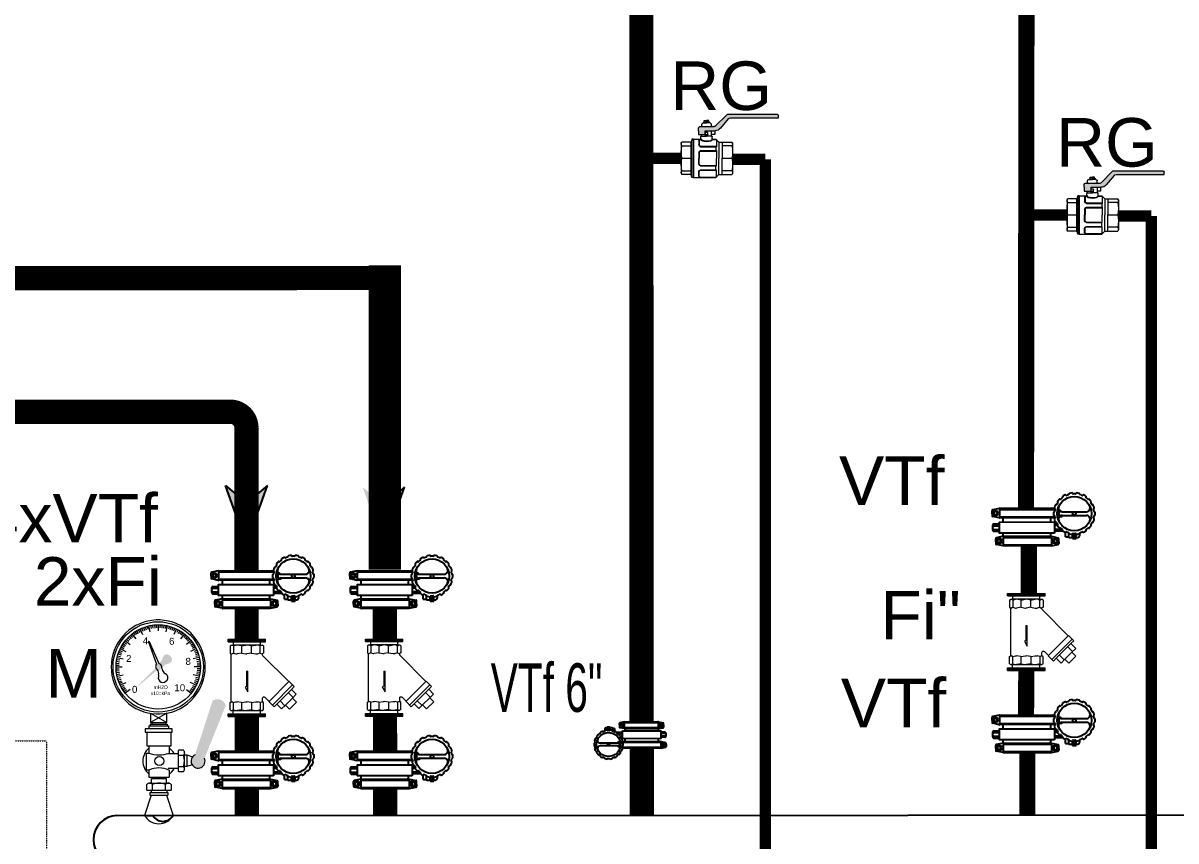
# Model space of a CAD drawing. Extents: x -6531732 to 89637, y -8915 to 32458.
# Drawn here: x 34512 to 38075, y 18165 to 20692 of the extents above; entities that cross this region are included whole.
import ezdxf

# ---------------------------------------------------------------- set-up
doc = ezdxf.new("R2010")
doc.units = 0
doc.linetypes.add('ACAD_ISO07W100', pattern=[3, 0, -3])
doc.linetypes.add('DASHED', pattern=[0.75, 0.5, -0.25])
for name, color, linetype, lineweight in [('SAN-MC-Circuit_Informatii', 83, 'ACAD_ISO07W100', 25), ('SAN-MC-COLD WATER', 5, 'Continuous', 30), ('SAN-MC-EQUIPMENTS', 140, 'Continuous', 15), ('SAN-MC-HIDRANT', 1, 'HE_LINE', 25), ('SAN-MC-VALVE', 7, 'Continuous', 5)]:
    doc.layers.add(name, color=color, linetype=linetype, lineweight=lineweight)
doc.layers.add('SAN-MC-TEXT', color=7, linetype='Continuous')
doc.styles.get("Standard").update_dxf_attribs({"font": 'arial.ttf'})
doc.linetypes.add('HE_LINE', pattern='A,300,-250,["HE",Standard,S=0.5,R=0,X=-100.5,Y=-30.5],-100', length=650)

# ---------------------------------------------------------------- blocks, each defined once
blk = doc.blocks.new('12')
at = {"layer": 'SAN-MC-TEXT'}
for p, q in [((-0.1512, 0.1815, 1.4273), (-0.1509, 0.1814, 1.4273)), ((-0.1444, 0.1895, 1.4273), (-0.1441, 0.1892, 1.4273)), ((-0.1357, 0.1969, 1.4273), (-0.1355, 0.1967, 1.4273)), ((-0.1266, 0.2021, 1.4273), (-0.1264, 0.2017, 1.4273)), ((-0.1158, 0.206, 1.4273), (-0.1157, 0.2058, 1.4273)), ((-0.1055, 0.2079, 1.4273), (-0.1055, 0.2074, 1.4273)), ((-0.1055, 0.1075, 1.4273), (-0.1055, 0.1829, 1.4273)), ((-0.094, 0.2079, 1.4273), (-0.094, 0.2076, 1.4273)), ((-0.094, 0.1075, 1.4273), (-0.094, 0.1829, 1.4273)), ((-0.0837, 0.206, 1.4273), (-0.0838, 0.2056, 1.4273)), ((-0.073, 0.2021, 1.4273), (-0.0731, 0.2019, 1.4273)), ((-0.0639, 0.1969, 1.4273), (-0.0641, 0.1965, 1.4273)), ((-0.0551, 0.1895, 1.4273), (-0.0553, 0.1893, 1.4273)), ((-0.0484, 0.1815, 1.4273), (-0.0487, 0.1813, 1.4273)), ((-0.1625, 0.1505, 1.4273), (-0.1622, 0.1504, 1.4273)), ((-0.1569, 0.1716, 1.4273), (-0.1565, 0.1714, 1.4273)), ((-0.0426, 0.1716, 1.4273), (-0.0429, 0.1715, 1.4273)), ((-0.0321, 0.1623, 1.4273), (-0.0408, 0.1623, 1.4273)), ((-0.039, 0.1617, 1.4273), (-0.0395, 0.1616, 1.4273)), ((-0.0227, 0.1452, 1.4273), (-0.0384, 0.1452, 1.4273)), ((-0.0371, 0.1505, 1.4273), (-0.0373, 0.1504, 1.4273)), ((-0.0227, 0.1509, 1.4273), (-0.0363, 0.1509, 1.4273)), ((-0.0264, 0.1509, 1.4273), (-0.0264, 0.1566, 1.4273)), ((-0.0227, 0.1395, 1.4273), (-0.0227, 0.1509, 1.4273)), ((-0.1625, 0.14, 1.4273), (-0.162, 0.14, 1.4273)), ((-0.1605, 0.1287, 1.4273), (-0.1602, 0.1288, 1.4273)), ((-0.1569, 0.1188, 1.4273), (-0.1566, 0.119, 1.4273)), ((-0.1512, 0.1089, 1.4273), (-0.1508, 0.1092, 1.4273)), ((-0.0512, 0.1076, 1.4273), (-0.0512, 0.0844, 1.4273)), ((-0.0484, 0.1089, 1.4273), (-0.0486, 0.1091, 1.4273)), ((-0.0455, 0.1108, 1.4273), (-0.0455, 0.0844, 1.4273)), ((-0.0426, 0.1188, 1.4273), (-0.043, 0.1191, 1.4273)), ((-0.0284, 0.1184, 1.4273), (-0.0422, 0.1184, 1.4273)), ((-0.0284, 0.1281, 1.4273), (-0.0408, 0.1281, 1.4273)), ((-0.0264, 0.1281, 1.4273), (-0.0408, 0.1281, 1.4273)), ((-0.039, 0.1287, 1.4273), (-0.0393, 0.1288, 1.4273)), ((-0.0371, 0.14, 1.4273), (-0.0375, 0.14, 1.4273)), ((-0.0227, 0.1395, 1.4273), (-0.0363, 0.1395, 1.4273)), ((-0.0284, 0.1184, 1.4273), (-0.0284, 0.1281, 1.4273)), ((-0.0264, 0.1281, 1.4273), (-0.0264, 0.1395, 1.4273)), ((-0.1444, 0.1009, 1.4273), (-0.1442, 0.1011, 1.4273)), ((-0.1357, 0.0935, 1.4273), (-0.1354, 0.0939, 1.4273)), ((-0.1266, 0.0883, 1.4273), (-0.1265, 0.0885, 1.4273)), ((-0.113, 0.0853, 0.7136), (-0.1164, 0.0778, 0.7136)), ((-0.1162, -0.0856), (-0.1164, 0.0778, 0.7136)), ((-0.1158, 0.0844, 1.4273), (-0.1157, 0.0848, 1.4273)), ((-0.1125, -0.0864), (-0.113, 0.0853, 0.7136)), ((-0.1102, 0.0977, 0.7136), (-0.0933, 0.0977, 0.7136)), ((-0.1055, 0.0826, 1.4273), (-0.1055, 0.0828, 1.4273)), ((-0.094, 0.0826, 1.4273), (-0.094, 0.083, 1.4273)), ((-0.0898, 0.0987, 0.7136), (-0.0913, 0.1055, 0.7136)), ((-0.0901, -0.0864), (-0.0905, 0.0845, 0.7136)), ((-0.0902, 0.0846, 0.7136), (-0.0871, 0.0778, 0.7136)), ((-0.0869, 0.0845, 0.7136), (-0.0864, -0.0856)), ((-0.0741, 0.073, 0.7136), (-0.0869, 0.073, 0.7136)), ((-0.0837, 0.0844, 1.4273), (-0.0838, 0.0846, 1.4273)), ((-0.073, 0.0883, 1.4273), (-0.0731, 0.0887, 1.4273)), ((-0.0684, 0.0925, 1.4273), (-0.0684, 0.0844, 1.4273)), ((-0.0639, 0.0935, 1.4273), (-0.064, 0.0937, 1.4273)), ((-0.0626, 0.093, 1.4273), (-0.0626, 0.0844, 1.4273)), ((-0.0551, 0.1009, 1.4273), (-0.0554, 0.1012, 1.4273)), ((-0.0302, 0.073, 0.7136), (-0.0398, 0.073, 0.7136)), ((-0.0298, -0.0741), (-0.0298, 0.0741)), ((-0.0297, 0.075), (-0.0254, 0.095)), ((-0.0261, 0.0749), (-0.0295, 0.0673)), ((-0.0261, -0.0749), (-0.0261, 0.0749)), ((-0.0261, 0.0749), (-0.0037, 0.0749)), ((-0.0126, 0.0975), (-0.0222, 0.0975)), ((-0.0176, 0.0918), (-0.0203, 0.0871)), ((-0.0203, 0.0871), (-0.0176, 0.0824)), ((-0.0122, 0.0919), (-0.0176, 0.0918)), ((-0.0176, 0.0824), (-0.0121, 0.0824)), ((-0.0126, 0.0975), (-0.0075, 0.0975)), ((-0.0094, 0.0871), (-0.0122, 0.0919)), ((-0.0121, 0.0824), (-0.0094, 0.0871)), ((-0.0001, 0.075), (-0.0044, 0.095)), ((-0.0037, -0.0749), (-0.0037, 0.0749)), ((-0.0037, 0.0749), (-0.0002, 0.0673)), ((0, 0.0741), (0, -0.0741)), ((-0.0261, -0.0749), (-0.0295, -0.0673)), ((-0.0037, -0.0749), (-0.0002, -0.0673)), ((-0.1161, -0.0865), (-0.1118, -0.1065)), ((-0.1125, -0.0864), (-0.116, -0.0788)), ((-0.1125, -0.0864), (-0.0901, -0.0864)), ((-0.104, -0.094), (-0.1067, -0.0988)), ((-0.1067, -0.0988), (-0.104, -0.1035)), ((-0.0986, -0.094), (-0.104, -0.094)), ((-0.104, -0.1035), (-0.0985, -0.1035)), ((-0.0958, -0.0987), (-0.0986, -0.094)), ((-0.0985, -0.1035), (-0.0958, -0.0987)), ((-0.0865, -0.0865), (-0.0908, -0.1065)), ((-0.0901, -0.0864), (-0.0867, -0.0788)), ((-0.0736, -0.0741), (-0.0864, -0.0741)), ((-0.0679, -0.1034, 0.7136), (-0.0679, -0.0855, 0.7136)), ((-0.0485, -0.1069, 0.7136), (-0.0645, -0.1069, 0.7136)), ((-0.0622, -0.1034, 0.7136), (-0.0622, -0.0855, 0.7136)), ((-0.0508, -0.1034, 0.7136), (-0.0508, -0.0855, 0.7136)), ((-0.0451, -0.1034, 0.7136), (-0.0451, -0.0855, 0.7136)), ((-0.0298, -0.0741), (-0.0394, -0.0741)), ((-0.0297, -0.075), (-0.0254, -0.095)), ((-0.0261, -0.0749), (-0.0037, -0.0749)), ((-0.0126, -0.0975), (-0.0222, -0.0975)), ((-0.0176, -0.0825), (-0.0203, -0.0873)), ((-0.0203, -0.0873), (-0.0176, -0.092)), ((-0.0122, -0.0825), (-0.0176, -0.0825)), ((-0.0176, -0.092), (-0.0121, -0.0919)), ((-0.0126, -0.0975), (-0.0075, -0.0975)), ((-0.0094, -0.0872), (-0.0122, -0.0825)), ((-0.0121, -0.0919), (-0.0094, -0.0872)), ((-0.0001, -0.075), (-0.0044, -0.095)), ((-0.099, -0.109), (-0.1087, -0.109)), ((-0.099, -0.109), (-0.0939, -0.109))]:
    blk.add_line(p, q, dxfattribs=at)
at = {"layer": 'SAN-MC-TEXT', "elevation": 0.7136}
blk.add_lwpolyline([(-0.0398, 0.0844), (-0.0394, -0.0855), (-0.0736, -0.0855), (-0.0741, 0.0844)], close=True, dxfattribs=at)
at = {"layer": 'SAN-MC-TEXT'}
for centre, radius in [((-0.0998, 0.1452, 1.4273), 0.0528), ((-0.0998, 0.1452, 1.4273), 0.00514), ((-0.0149, 0.0872), 0.00847), ((-0.0149, 0.0872), 0.00635), ((-0.1013, -0.0987), 0.00847), ((-0.1013, -0.0987), 0.00635), ((-0.0149, -0.0872), 0.00847), ((-0.0149, -0.0872), 0.00635)]:
    blk.add_circle(centre, radius, dxfattribs=at)
for centre, radius, start, end in [((-0.0998, 0.1452, 1.4273), 0.0642, 146.0904, 153.9096), ((-0.1519, 0.1803, 1.4273), 0.00143, 60, 146.0904), ((-0.1502, 0.1826, 1.4273), 0.00143, 240, 323.475), ((-0.0998, 0.1452, 1.4273), 0.0614, 136.5141, 143.475), ((-0.1433, 0.1905, 1.4273), 0.00143, 133.9096, 225.2119), ((-0.0998, 0.1452, 1.4273), 0.0642, 126.0904, 133.9096), ((-0.1453, 0.1884, 1.4273), 0.00143, 316.5141, 45.2119), ((-0.1368, 0.196, 1.4273), 0.00143, 40, 126.0904), ((-0.1344, 0.1976, 1.4273), 0.00143, 220, 303.475), ((-0.0998, 0.1452, 1.4273), 0.0614, 116.5141, 123.475), ((-0.1278, 0.2014, 1.4273), 0.00143, 296.5141, 25.2119), ((-0.1252, 0.2026, 1.4273), 0.00143, 113.9096, 205.2119), ((-0.0998, 0.1452, 1.4273), 0.0642, 106.0904, 113.9096), ((-0.1169, 0.1829, 1.4273), 0.0114, 0, 114.4433), ((-0.1172, 0.2056, 1.4273), 0.00143, 20, 106.0904), ((-0.1144, 0.2063, 1.4273), 0.00143, 200, 283.475), ((-0.0998, 0.1452, 1.4273), 0.0614, 96.5141, 103.475), ((-0.1069, 0.2076, 1.4273), 0.00143, 276.5141, 5.2119), ((-0.104, 0.2079, 1.4273), 0.00143, 93.9096, 185.2119), ((-0.0998, 0.1452, 1.4273), 0.0642, 86.0904, 93.9096), ((-0.0955, 0.2079, 1.4273), 0.00143, 0, 86.0904), ((-0.0926, 0.2076, 1.4273), 0.00143, 180, 263.475), ((-0.0826, 0.1829, 1.4273), 0.0114, 65.5567, 180), ((-0.0998, 0.1452, 1.4273), 0.0614, 76.5141, 83.475), ((-0.0851, 0.2063, 1.4273), 0.00143, 256.5141, 345.2119), ((-0.0824, 0.2056, 1.4273), 0.00143, 73.9096, 165.2119), ((-0.0998, 0.1452, 1.4273), 0.0642, 66.0904, 73.9096), ((-0.0743, 0.2026, 1.4273), 0.00143, 340, 66.0904), ((-0.0717, 0.2014, 1.4273), 0.00143, 160, 243.475), ((-0.0998, 0.1452, 1.4273), 0.0614, 56.5141, 63.475), ((-0.0651, 0.1976, 1.4273), 0.00143, 236.5141, 325.2119), ((-0.0628, 0.196, 1.4273), 0.00143, 53.9096, 145.2119), ((-0.0998, 0.1452, 1.4273), 0.0642, 46.0904, 53.9096), ((-0.0542, 0.1884, 1.4273), 0.00143, 140, 223.475), ((-0.0562, 0.1905, 1.4273), 0.00143, 320, 46.0904), ((-0.0998, 0.1452, 1.4273), 0.0614, 36.5141, 43.475), ((-0.0493, 0.1826, 1.4273), 0.00143, 216.5141, 305.2119), ((-0.0476, 0.1803, 1.4273), 0.00143, 33.9096, 125.2119), ((-0.0998, 0.1452, 1.4273), 0.0642, 26.0904, 33.9096), ((-0.0998, 0.1452, 1.4273), 0.0642, 166.0904, 173.9096), ((-0.1622, 0.1519, 1.4273), 0.00143, 173.9096, 260), ((-0.1624, 0.149, 1.4273), 0.00143, 356.525, 80), ((-0.1607, 0.1603, 1.4273), 0.00143, 74.7881, 166.0904), ((-0.0998, 0.1452, 1.4273), 0.0614, 176.525, 183.4859), ((-0.16, 0.1631, 1.4273), 0.00143, 254.7881, 343.4859), ((-0.0998, 0.1452, 1.4273), 0.0614, 156.5141, 163.475), ((-0.1562, 0.1728, 1.4273), 0.00143, 153.9096, 245.2119), ((-0.1574, 0.1702, 1.4273), 0.00143, 336.5141, 65.2119), ((-0.0422, 0.1702, 1.4273), 0.00143, 120, 203.475), ((-0.0998, 0.1452, 1.4273), 0.0614, 16.5141, 23.475), ((-0.0434, 0.1728, 1.4273), 0.00143, 300, 26.0904), ((-0.0395, 0.1631, 1.4273), 0.00143, 196.5141, 285.2119), ((-0.0388, 0.1603, 1.4273), 0.00143, 13.9096, 105.2119), ((-0.0371, 0.149, 1.4273), 0.00143, 100, 183.475), ((-0.0998, 0.1452, 1.4273), 0.0614, 356.5141, 3.475), ((-0.0998, 0.1452, 1.4273), 0.0642, 6.0904, 13.9096), ((-0.0373, 0.1519, 1.4273), 0.00143, 280, 6.0904), ((-0.0321, 0.1566, 1.4273), 0.00571, 0, 90), ((-0.1622, 0.1386, 1.4273), 0.00143, 94.7881, 186.0904), ((-0.0998, 0.1452, 1.4273), 0.0642, 186.0904, 193.9096), ((-0.1624, 0.1414, 1.4273), 0.00143, 274.7881, 3.4859), ((-0.1607, 0.1301, 1.4273), 0.00143, 193.9096, 280), ((-0.16, 0.1274, 1.4273), 0.00143, 16.525, 100), ((-0.0998, 0.1452, 1.4273), 0.0614, 196.5141, 203.475), ((-0.1562, 0.1176, 1.4273), 0.00143, 120, 206.0904), ((-0.0998, 0.1452, 1.4273), 0.0642, 206.0904, 213.9096), ((-0.1574, 0.1202, 1.4273), 0.00143, 300, 23.475), ((-0.1519, 0.1102, 1.4273), 0.00143, 213.9096, 305.2119), ((-0.1502, 0.1078, 1.4273), 0.00143, 36.5141, 125.2119), ((-0.0998, 0.1452, 1.4273), 0.0614, 216.5141, 223.475), ((-0.1169, 0.1075, 1.4273), 0.0114, 245.5567, 0), ((-0.0944, 0.1048, 0.7136), 0.00321, 12.1139, 90), ((-0.0826, 0.1075, 1.4273), 0.0114, 180, 294.4433), ((-0.0998, 0.1452, 1.4273), 0.0614, 316.5141, 323.475), ((-0.0493, 0.1078, 1.4273), 0.00143, 60, 143.475), ((-0.0476, 0.1102, 1.4273), 0.00143, 240, 326.0904), ((-0.0998, 0.1452, 1.4273), 0.0642, 326.0904, 333.9096), ((-0.0422, 0.1202, 1.4273), 0.00143, 156.5141, 245.2119), ((-0.0998, 0.1452, 1.4273), 0.0614, 336.5141, 343.475), ((-0.0434, 0.1176, 1.4273), 0.00143, 333.9096, 65.2119), ((-0.0396, 0.1274, 1.4273), 0.00143, 80, 163.475), ((-0.0388, 0.1301, 1.4273), 0.00143, 260, 346.0904), ((-0.0371, 0.1414, 1.4273), 0.00143, 176.5141, 265.2119), ((-0.0998, 0.1452, 1.4273), 0.0642, 346.0904, 353.9096), ((-0.0373, 0.1386, 1.4273), 0.00143, 353.9096, 85.2119), ((-0.1433, 0.1, 1.4273), 0.00143, 140, 226.0904), ((-0.1453, 0.102, 1.4273), 0.00143, 320, 43.475), ((-0.0998, 0.1452, 1.4273), 0.0642, 226.0904, 233.9096), ((-0.1368, 0.0945, 1.4273), 0.00143, 233.9096, 325.2119), ((-0.1344, 0.0928, 1.4273), 0.00143, 56.5141, 145.2119), ((-0.0998, 0.1452, 1.4273), 0.0614, 236.5141, 243.475), ((-0.1278, 0.089, 1.4273), 0.00143, 340, 63.475), ((-0.1252, 0.0878, 1.4273), 0.00143, 160, 246.0904), ((-0.0998, 0.1452, 1.4273), 0.0642, 246.0904, 253.9096), ((-0.1172, 0.0849, 1.4273), 0.00143, 253.9096, 345.2119), ((-0.1144, 0.0841, 1.4273), 0.00143, 76.5141, 165.2119), ((-0.0998, 0.1452, 1.4273), 0.0614, 256.5141, 263.475), ((-0.1018, 0.0977, 0.7136), 0.00847, 117.8451, 175.8538), ((-0.1069, 0.0828, 1.4273), 0.00143, 0, 83.475), ((-0.104, 0.0826, 1.4273), 0.00143, 180, 266.0904), ((-0.0998, 0.1452, 1.4273), 0.0642, 266.0904, 273.9096), ((-0.0955, 0.0826, 1.4273), 0.00143, 273.9096, 5.2119), ((-0.0926, 0.0828, 1.4273), 0.00143, 96.5141, 185.2119), ((-0.0998, 0.1452, 1.4273), 0.0614, 276.5141, 283.475), ((-0.0915, 0.0845, 0.7136), 0.00458, 0, 12.1139), ((-0.0851, 0.0841, 1.4273), 0.00143, 20, 103.475), ((-0.0824, 0.0849, 1.4273), 0.00143, 200, 286.0904), ((-0.0998, 0.1452, 1.4273), 0.0642, 286.0904, 293.9096), ((-0.0743, 0.0878, 1.4273), 0.00143, 293.9096, 25.2119), ((-0.0717, 0.089, 1.4273), 0.00143, 116.5141, 205.2119), ((-0.0998, 0.1452, 1.4273), 0.0614, 296.5141, 303.475), ((-0.0651, 0.0928, 1.4273), 0.00143, 40, 123.475), ((-0.0628, 0.0945, 1.4273), 0.00143, 220, 306.0904), ((-0.0998, 0.1452, 1.4273), 0.0642, 306.0904, 313.9096), ((-0.0542, 0.102, 1.4273), 0.00143, 136.5141, 225.2119), ((-0.0562, 0.1, 1.4273), 0.00143, 313.9096, 45.2119), ((-0.0252, 0.0741), 0.00458, 167.8861, 180), ((-0.0222, 0.0943), 0.00321, 90, 167.8861), ((-0.0075, 0.0943), 0.00321, 12.1139, 90), ((-0.1116, -0.0856), 0.00458, 180, 192.1139), ((-0.1087, -0.1058), 0.00321, 192.1139, 270), ((-0.0939, -0.1058), 0.00321, 270, 347.8861), ((-0.091, -0.0856), 0.00458, 347.8861, 0), ((-0.0645, -0.1034, 0.7136), 0.00343, 180, 270), ((-0.0588, -0.1034, 0.7136), 0.00343, 180, 270), ((-0.0542, -0.1034, 0.7136), 0.00343, 270, 0), ((-0.0485, -0.1034, 0.7136), 0.00343, 270, 0), ((-0.0252, -0.0741), 0.00458, 180, 192.1139), ((-0.0222, -0.0943), 0.00321, 192.1139, 270), ((-0.0075, -0.0943), 0.00321, 270, 347.8861), ((-0.0046, -0.0741), 0.00458, 347.8861, 0)]:
    blk.add_arc(centre, radius, start, end, dxfattribs=at)
blk = doc.blocks.new('FI')
at = {"layer": 'SAN-MC-EQUIPMENTS', "linetype": 'Continuous', "lineweight": 5}
for p, q in [((-31, 127.4), (-31, 123.2)), ((-31, 127.4), (-31, 123.2)), ((-31, 127.4), (31, 127.4)), ((-31, 125.3), (31, 125.3)), ((-31, 123.2), (31, 123.2)), ((31, 127.4), (31, 123.2)), ((31, 127.4), (31, 123.2)), ((-31, 4.1), (-31, 0)), ((-31, 4.1), (-31, 0)), ((-31, 4.1), (31, 4.1)), ((-31, 2.1), (31, 2.1)), ((-31, 0), (31, 0)), ((31, 4.1), (31, 0)), ((31, 4.1), (31, 0))]:
    blk.add_line(p, q, dxfattribs=at)
at = {"layer": 'SAN-MC-EQUIPMENTS'}
for p, q in [((-27.6, 116.5), (-25.8, 117.7)), ((-27.6, 116.5), (-27.6, 104.4)), ((-25.8, 117.7), (-22.6, 117.7)), ((-22.1, 116.5), (-24.5, 117.7)), ((-22.7, 123.2), (-22.7, 117.7)), ((-22.6, 117.7), (22.6, 117.7)), ((-22.1, 116.5), (-18.1, 117.7)), ((-22.1, 116.5), (-22.1, 104.4)), ((-8.9, 116.5), (-16.3, 117.7)), ((-8.9, 116.5), (-1.5, 117.7)), ((-8.9, 104.4), (-8.9, 116.5)), ((7.4, 116.5), (0, 117.7)), ((7.4, 116.5), (14.8, 117.7)), ((7.4, 104.4), (7.4, 116.5)), ((22.1, 116.5), (18.1, 117.7)), ((22.1, 116.5), (24.5, 117.7)), ((22.1, 104.4), (22.1, 116.5)), ((22.6, 123.2), (22.6, 117.7)), ((22.6, 117.7), (25.8, 117.7)), ((27.6, 116.5), (25.8, 117.7)), ((27.6, 116.5), (27.6, 104.4)), ((57.4, 115), (49.5, 107.1)), ((63.7, 108.8), (57.4, 115)), ((63.7, 108.8), (70.3, 115.4)), ((82, 103.8), (70.3, 115.4)), ((-27.6, 104.4), (-25.8, 103.3)), ((-25.8, 103.3), (-25.8, 24.1)), ((-22.1, 104.4), (-24.5, 103.3)), ((-22.1, 104.4), (-18.1, 103.3)), ((-8.9, 104.4), (-16.3, 103.3)), ((-8.9, 104.4), (-1.5, 103.3)), ((7.4, 104.4), (0, 103.3)), ((7.4, 104.4), (14.8, 103.3)), ((22.1, 104.4), (18.1, 103.3)), ((22.1, 104.4), (24.5, 103.3)), ((27.6, 104.4), (25.8, 103.3)), ((25.8, 103.3), (25.8, 97.6)), ((36.6, 102.7), (29.9, 95.9)), ((36.2, 103.1), (44.9, 111.8)), ((36.2, 103.1), (36.6, 102.7)), ((69.2, 70), (36.6, 102.7)), ((75.6, 75.5), (42.1, 109.1)), ((49.5, 107.1), (44.9, 111.8)), ((49.5, 107.1), (73.7, 83)), ((62.7, 109.8), (54.8, 101.9)), ((63.7, 108.8), (75.4, 97.1)), ((76.3, 96.1), (68.4, 88.2)), ((82, 103.8), (75.4, 97.1)), ((75.4, 97.1), (81.6, 90.8)), ((-3, 78.9), (1.6, 87.1)), ((-0.7, 77.8), (-3, 78.9)), ((-0.7, 52.8), (-0.7, 77.8)), ((1.6, 87.1), (1.6, 52.8)), ((69.7, 69.6), (78.4, 78.3)), ((81.6, 90.8), (73.7, 83)), ((73.7, 83), (78.4, 78.3)), ((69.2, 70), (26.5, 27.3)), ((69.7, 69.6), (69.2, 70)), ((-0.7, 52.8), (1.6, 52.8)), ((-27.6, 22.9), (-25.8, 24.1)), ((-27.6, 10.9), (-27.6, 22.9)), ((-22.1, 22.9), (-24.5, 24.1)), ((-22.1, 22.9), (-18.1, 24.1)), ((-22.1, 10.9), (-22.1, 22.9)), ((-8.9, 22.9), (-16.3, 24.1)), ((-8.9, 22.9), (-1.5, 24.1)), ((-8.9, 10.9), (-8.9, 22.9)), ((7.4, 22.9), (0, 24.1)), ((7.4, 22.9), (14.8, 24.1)), ((7.4, 22.9), (7.4, 10.9)), ((22.1, 22.9), (18.1, 24.1)), ((22.1, 22.9), (24.5, 24.1)), ((22.1, 22.9), (22.1, 10.9)), ((25.8, 25.6), (25.8, 24.1)), ((27.6, 22.9), (25.8, 24.1)), ((27.6, 10.9), (27.6, 22.9)), ((-27.6, 10.9), (-25.8, 9.7)), ((-25.8, 9.7), (-22.7, 9.7)), ((-22.1, 10.9), (-24.5, 9.7)), ((-22.7, 4.1), (-22.7, 9.7)), ((22.7, 9.7), (-22.7, 9.7)), ((-22.1, 10.9), (-18.1, 9.7)), ((-8.9, 10.9), (-16.3, 9.7)), ((-8.9, 10.9), (-1.5, 9.7)), ((7.4, 10.9), (0, 9.7)), ((7.4, 10.9), (14.8, 9.7)), ((22.1, 10.9), (18.1, 9.7)), ((22.1, 10.9), (24.5, 9.7)), ((22.6, 9.7), (22.6, 4.1)), ((22.6, 9.7), (25.8, 9.7)), ((27.6, 10.9), (25.8, 9.7))]:
    blk.add_line(p, q, dxfattribs=at)
at = {"layer": 'SAN-MC-EQUIPMENTS', "linetype": 'Continuous'}
for p, q in [((-25.8, 103.3), (-24.5, 103.3)), ((-18.1, 103.3), (-16.3, 103.3)), ((-1.5, 103.3), (0, 103.3)), ((14.8, 103.3), (18.1, 103.3)), ((24.5, 103.3), (25.8, 103.3)), ((-25.8, 24.1), (-24.5, 24.1)), ((-18.1, 24.1), (-16.3, 24.1)), ((-1.5, 24.1), (0, 24.1)), ((14.8, 24.1), (18.1, 24.1)), ((24.5, 24.1), (25.8, 24.1))]:
    blk.add_line(p, q, dxfattribs=at)
at = {"layer": 'SAN-MC-EQUIPMENTS'}
for centre, start, end in [((28.2, 97.6), 180, 315), ((28.2, 25.6), 134.8732, 180)]:
    blk.add_arc(centre, 2.4, start, end, dxfattribs=at)
blk = doc.blocks.new('Robinet Sfera')
at = {"layer": 'SAN-MC-VALVE'}
h = blk.add_hatch(color=1, dxfattribs=at)
h.dxf.hatch_style = 1
h.paths.add_polyline_path([(116.3, 81.3), (116.7, 103.1), (116.3, 104.9), (115.7, 105.9), (114.7, 106.9), (114.3, 107.2), (113.2, 107.6), (112, 107.8), (62.6, 107.8), (60.8, 108.1), (59.3, 109.1), (20, 148.4), (18.5, 149.4), (16.8, 149.8), (-151.3, 149.8), (-154.6, 148.4), (-156, 145.1), (-156, 137.3), (7.8, 137.3), (10, 137.1), (11.7, 136.4), (13.5, 135.4), (14.9, 134), (41.7, 102.1), (45.6, 98.4), (47.4, 97.2), (49.7, 96), (53.2, 94.7), (56.6, 94), (59.6, 93.8), (93.3, 93.8), (93.3, 81.3)])
at = {"layer": 'SAN-MC-VALVE', "linetype": 'Continuous'}
for p, q in [((-156, 137.3), (-156, 145.1)), ((-155.5, 137.3), (-156, 137.8)), ((7.8, 137.3), (-156, 137.3)), ((16.8, 149.8), (-151.3, 149.8)), ((14.9, 134), (41.7, 102.1)), ((59.3, 109.1), (20, 148.4)), ((77, 120.2), (88.7, 120.2)), ((80.9, 123.3), (78.6, 122.7)), ((78.6, 120.2), (78.6, 122.7)), ((78.6, 122.7), (88.7, 122.7)), ((78.6, 120.2), (78.8, 120.5)), ((78.8, 120.2), (79.9, 120.5)), ((78.8, 120.5), (78.8, 120.2)), ((79.9, 120.2), (82.2, 120.5)), ((79.9, 120.5), (79.9, 120.2)), ((80.9, 123.3), (80.9, 128.8)), ((80.9, 128.8), (88.7, 128.8)), ((82.2, 120.2), (85.2, 120.5)), ((82.2, 120.5), (82.2, 120.2)), ((85.2, 120.5), (85.2, 120.2)), ((85.2, 120.2), (88.7, 120.5)), ((96.4, 128.8), (88.7, 128.8)), ((88.7, 122.7), (88.7, 128.2)), ((98.8, 122.7), (88.7, 122.7)), ((88.7, 120.2), (92.1, 120.5)), ((88.7, 120.5), (88.7, 120.2)), ((100.3, 120.2), (88.7, 120.2)), ((92.1, 120.2), (95.1, 120.5)), ((92.1, 120.5), (92.1, 120.2)), ((95.2, 120.2), (97.4, 120.5)), ((95.2, 120.5), (95.2, 120.2)), ((96.4, 123.3), (96.4, 128.8)), ((96.4, 123.3), (98.8, 122.7)), ((97.4, 120.2), (98.6, 120.5)), ((97.4, 120.5), (97.4, 120.2)), ((98.6, 120.2), (98.8, 120.5)), ((98.6, 120.2), (98.6, 120.5)), ((98.6, 120.2), (98.6, 120.5)), ((98.6, 120.5), (98.6, 120.2)), ((98.8, 120.5), (98.8, 122.7)), ((93.3, 93.8), (59.6, 93.8)), ((61, 93.8), (61, 81.3)), ((61, 81.3), (71.5, 81.3)), ((88.6, 107.8), (62.6, 107.8)), ((71.5, 75.1), (71.5, 93.8)), ((72.3, 110.1), (72.3, 115.6)), ((84.8, 76.2), (84.8, 86.5)), ((85.5, 87.2), (91.8, 87.2)), ((91.8, 81.1), (85.5, 81.1)), ((112, 107.8), (88.6, 107.8)), ((92.5, 76.2), (92.5, 86.5)), ((93.3, 81.3), (93.3, 93.8)), ((116.3, 81.3), (93.3, 81.3)), ((105, 110.1), (105, 115.6)), ((105.8, 75.1), (105.8, 81.3)), ((116.3, 93.8), (116.7, 93.8)), ((116.3, 93.8), (116.3, 81.3)), ((116.7, 93.8), (116.7, 103.1)), ((0, 51.2), (2.3, 55.2)), ((0, 51.2), (0, -51.2)), ((46.7, 55.2), (2.3, 55.2)), ((2.3, 42.3), (35.8, 42.3)), ((35.8, 55.2), (35.8, 0)), ((56.8, 65.3), (46.7, 55.2)), ((46.7, 55.2), (46.7, 0)), ((67.7, 63.8), (55.2, 63.8)), ((55.2, 63.8), (55.2, 39.3)), ((108.9, 40.9), (55.2, 40.9)), ((108.9, 39.3), (55.2, 39.3)), ((67.7, 65.3), (56.8, 65.3)), ((56.8, 39.3), (56.8, 26.1)), ((69.2, 65.3), (69.2, 73.6)), ((70.8, 75.1), (88.6, 75.1)), ((92.5, 76.2), (84.8, 76.2)), ((106.5, 75.1), (88.6, 75.1)), ((108.1, 65.3), (108.1, 73.6)), ((133.7, 65.3), (109.6, 65.3)), ((110.4, 63.8), (109.6, 63.8)), ((113.5, 60.7), (113.5, 45.5)), ((115.1, 60.7), (115.1, 45.5)), ((133.7, 60.7), (133.7, 65.3)), ((133.7, 65.3), (133.7, 64.3)), ((133.7, 65.3), (133.7, 0)), ((133.7, 65.3), (138.4, 65.3)), ((133.7, 64.2), (133.7, 62.8)), ((133.7, 62.8), (133.7, 0)), ((138.4, 65.3), (140.8, 56.4)), ((138.4, 65.3), (138.4, 0)), ((141.1, -55.2), (141.1, 55.2)), ((172.7, 42.3), (141.1, 42.3)), ((142.3, 55.2), (172.7, 55.2)), ((175, 51.3), (172.7, 55.2)), ((175, 42.5), (175, -42.5)), ((35.8, 0), (2.3, 0)), ((35.8, -55.2), (35.8, 0)), ((46.7, -55.2), (46.7, 0)), ((108.9, 26.1), (55.2, 26.1)), ((55.2, 26.1), (55.2, 0)), ((108.9, 24.5), (55.2, 24.5)), ((55.2, -26.1), (55.2, 0)), ((113.5, 19.8), (113.5, 0)), ((113.5, -19.8), (113.5, 0)), ((115.1, 19.8), (115.1, 0)), ((115.1, -19.8), (115.1, 0)), ((133.7, -62.8), (133.7, 0)), ((133.7, 0), (133.7, -65.3)), ((138.4, -65.3), (138.4, 0)), ((172.7, 0), (141.1, 0)), ((108.9, -24.5), (55.2, -24.5)), ((108.9, -26.1), (55.2, -26.1)), ((56.8, -39.3), (56.8, -26.1)), ((0, -51.2), (2.3, -55.2)), ((2.3, -42.3), (35.8, -42.3)), ((46.7, -55.2), (2.3, -55.2)), ((56.8, -65.3), (46.7, -55.2)), ((108.9, -39.3), (55.2, -39.3)), ((55.2, -63.8), (55.2, -39.3)), ((108.9, -40.9), (55.2, -40.9)), ((110.4, -63.8), (55.2, -63.8)), ((133.7, -65.3), (56.8, -65.3)), ((113.5, -60.7), (113.5, -45.5)), ((115.1, -60.7), (115.1, -45.5)), ((133.7, -65.3), (133.7, -61.8)), ((133.7, -64.2), (133.7, -62.8)), ((133.7, -65.3), (133.7, -64.3)), ((133.7, -65.3), (138.4, -65.3)), ((138.4, -65.3), (140.8, -56.4)), ((172.7, -42.3), (141.1, -42.3)), ((142.3, -55.2), (172.7, -55.2)), ((175, -51.3), (172.7, -55.2))]:
    blk.add_line(p, q, dxfattribs=at)
at = {"layer": 'SAN-MC-VALVE'}
blk.add_line((175, 48.7), (175, -48.7), dxfattribs=at)
at = {"layer": 'SAN-MC-VALVE', "linetype": 'Continuous'}
for centre, radius, start, end in [((-151.3, 145.1), 4.67, 90, 180), ((7.8, 128), 9.33, 39.9999, 90), ((16.8, 145.1), 4.67, 45.0001, 90), ((77, 115.6), 4.67, 90, 180), ((83.6, 106.2), 17.3, 72.983, 107.017), ((84.8, 114.5), 14.2, 74.0201, 105.9799), ((92.6, 114.5), 14.2, 74.0201, 105.9799), ((93.7, 106.1), 17.4, 73.0712, 106.9288), ((100.3, 115.6), 4.67, 0, 90), ((59.6, 117.1), 23.3, 220, 270), ((62.6, 112.4), 4.67, 225.0004, 270), ((70, 110.1), 2.33, 270, 0), ((85.5, 86.5), 0.778, 90, 180), ((85.5, 81.9), 0.778, 180, 270), ((91.8, 86.5), 0.778, 0, 90), ((91.8, 81.9), 0.778, 270, 0), ((107.3, 110.1), 2.33, 180, 270), ((112, 103.1), 4.67, 0, 90), ((10.3, 48.7), 10.3, 140.9211, 219.0789), ((98.2, 21.1), 98.2, 167.5816, 192.4184), ((67.7, 66.9), 1.56, 270, 0), ((67.7, 65.3), 1.56, 270, 0), ((70.8, 73.6), 1.56, 90, 180), ((106.5, 73.6), 1.56, 0, 90), ((109.6, 66.9), 1.56, 180, 270), ((109.6, 65.3), 1.56, 180, 270), ((108.9, 45.5), 4.67, 270, 0), ((108.9, 45.5), 6.22, 270, 0), ((110.4, 60.7), 3.11, 0, 90), ((112, 60.7), 3.11, 0, 90), ((142.3, 56.8), 1.56, 195.0002, 270), ((164.5, 48.7), 10.5, 321.7703, 38.2297), ((74.4, 21.1), 100.6, 347.8706, 12.1294), ((98.2, -21.1), 98.2, 167.5816, 192.4184), ((108.9, 19.8), 6.22, 0, 90), ((108.9, 19.8), 4.67, 0, 90), ((74.4, -21.1), 100.6, 347.8706, 12.1294), ((108.9, -19.8), 6.22, 270, 0), ((108.9, -19.8), 4.67, 270, 0), ((10.3, -48.7), 10.3, 140.9211, 219.0789), ((108.9, -45.5), 6.22, 0, 90), ((108.9, -45.5), 4.67, 0, 90), ((110.4, -60.7), 3.11, 270, 0), ((112, -60.7), 3.11, 270, 0), ((112, -66.9), 3.11, 89.99999722523565, 90), ((142.3, -56.8), 1.56, 90, 164.9998), ((164.5, -48.7), 10.5, 321.7703, 38.2297)]:
    blk.add_arc(centre, radius, start, end, dxfattribs=at)
at = {"layer": 'SAN-MC-VALVE', "linetype": 'Continuous', "extrusion": (0, 0, -1)}
for centre, major_axis, ratio in [((88.6, 64.2), (-19.9, 0), 0.355391), ((88.6, 66.1), (-19.4, -0.8), 0.343041)]:
    blk.add_ellipse(centre, major_axis=major_axis, ratio=ratio, start_param=3.141593, end_param=6.283185, dxfattribs=at)

msp = doc.modelspace()

# ---------------------------------------------------------------- hatches: boundary and pattern name
at = {"layer": 'SAN-MC-TEXT'}
h = msp.add_hatch(color=256, dxfattribs=at)
h.paths.add_polyline_path([(35267.4, 19262.8), (35202.5, 19208.5), (35202.5, 19081.4)])
h.paths.add_polyline_path([(35202.5, 19081.4), (35202.5, 19208.5), (35137.6, 19262.8)])
h = msp.add_hatch(color=256, dxfattribs=at)
h.paths.add_polyline_path([(35691.4, 19257.9), (35626.5, 19203.5), (35626.5, 19076.4)])
h.paths.add_polyline_path([(35626.5, 19076.4), (35626.5, 19203.5), (35561.6, 19257.9)])
at = {"layer": 'SAN-MC-VALVE', "lineweight": 5}
h = msp.add_hatch(color=1, dxfattribs=at)
edge = h.paths.add_edge_path()
edge.add_arc((34933.5, 18699.8), 12.5, 98.3516, 186.7188)
edge.add_line((34921.1, 18698.3), (34868.3, 18646.4))
edge.add_arc((34869.2, 18645.7), 1.22, 140.6187, 317.9808)
edge.add_line((34870.1, 18644.9), (34926.2, 18692.3))
edge.add_arc((34929.2, 18703.8), 11.9, 255.5699, 348.5337)
edge.add_arc((34958.4, 18690.2), 20.9, 101.1321, 147.5393, ccw=False)
edge.add_line((34954.4, 18710.7), (34958.8, 18711.9))
edge.add_arc((34957.4, 18727.3), 15.5, 275.2597, 355.2629)
edge.add_arc((34953.1, 18722.3), 20.1, 10.7132, 69.2213)
edge.add_arc((34957.1, 18728), 13.5, 76.9038, 172.4916)
edge.add_line((34943.8, 18729.7), (34941.2, 18723.1))
edge.add_arc((34917.8, 18733.9), 25.8, 302.7102, 335.3468, ccw=False)
at = {"layer": 'SAN-MC-VALVE'}
h = msp.add_hatch(color=1, dxfattribs=at)
h.dxf.hatch_style = 1
h.paths.add_polyline_path([(35043.5, 18430.9, 2.33833), (35072.9, 18420.3), (35138.5, 18583.2, 0.53181), (35098, 18598)])

# ---------------------------------------------------------------- linework, layer by layer
at = {"layer": 'SAN-MC-Circuit_Informatii', "linetype": 'ACAD_ISO07W100', "lineweight": 0, "ltscale": 0.025}
for p, q in [((33900.9, 18474.1), (34584.2, 18474.4)), ((34584.2, 18474.4), (34584.2, 17364.8))]:
    msp.add_line(p, q, dxfattribs=at)
at = {"layer": 'SAN-MC-COLD WATER', "const_width": 50}
for points in [[(37615, 23340.9), (37611.6, 19192.7)], [(37620, 19076.4), (37620, 18929.6)], [(37612.5, 18691.5), (37611.6, 18553.9)], [(37615.7, 18437.6), (37615.7, 18244.8)]]:
    msp.add_lwpolyline(points, dxfattribs=at)
at = {"layer": 'SAN-MC-HIDRANT', "color": 6, "linetype": 'DASHED', "ltscale": 500, "const_width": 75}
msp.add_lwpolyline([(31761, 22817.5), (36422.2, 22817.5), (36423.2, 18530)], dxfattribs=at)
at = {"layer": 'SAN-MC-HIDRANT', "linetype": 'Continuous'}
for points, const_width in [([(35630.2, 19003.4), (35630.2, 19943.7)], 100), ([(35203.1, 18883.5), (35203.2, 18788)], 75), ([(35630.3, 18883.5), (35630.4, 18788.6)], 75), ([(35203.5, 18549.9), (35203.6, 18442.7)], 75), ([(35630.7, 18550.5), (35630.8, 18442.7)], 75), ([(35203.7, 18326.4), (35203.8, 18243.9)], 75), ([(35630.9, 18326.4), (35631, 18244.2)], 75)]:
    msp.add_lwpolyline(points, dxfattribs=dict(at, const_width=const_width))
at = {"layer": 'SAN-MC-HIDRANT', "linetype": 'Continuous', "const_width": 75}
for points in [[(31787.5, 19489.6), (31679.1, 19489.6, -0.414214), (31629.1, 19539.6), (31629.1, 19852.7, -0.414214), (31679.1, 19902.7), (35630.2, 19904.2)], [(33943.9, 19491.1), (35152.5, 19491.1, -0.413777), (35202.5, 19441.2), (35203, 18999.8)]]:
    msp.add_lwpolyline(points, format="xyb", dxfattribs=at)
at = {"layer": 'SAN-MC-HIDRANT', "color": 6, "linetype": 'DASHED', "ltscale": 10, "const_width": 75}
msp.add_lwpolyline([(36424.3, 18452.2), (36424.4, 18244.7)], dxfattribs=at)
at = {"layer": 'SAN-MC-TEXT'}
for p, q in [((35202.5, 19081.4), (35137.6, 19262.8)), ((35137.6, 19262.8), (35202.5, 19208.5)), ((35202.5, 19081.4), (35267.4, 19262.8)), ((35267.4, 19262.8), (35202.5, 19208.5)), ((35626.5, 19076.4), (35691.4, 19257.9)), ((35691.4, 19257.9), (35626.5, 19203.5))]:
    msp.add_line(p, q, dxfattribs=at)
at = {"layer": 'SAN-MC-TEXT', "color": 254, "true_color": 0xddb3d4, "const_width": 35}
for points in [[(36546.1, 20274.1), (36422.8, 20274.1)], [(37738.3, 20099.2), (37615, 20099.2)]]:
    msp.add_lwpolyline(points, dxfattribs=at)
at = {"layer": 'SAN-MC-TEXT', "color": 254, "true_color": 0xddb3d4, "const_width": 35, "elevation": -1}
for points in [[(36806.2, 20270.4), (36704.9, 20270.4)], [(36806.2, 17741.3), (36806.2, 20270.4)], [(37998.4, 20095.5), (37897.1, 20095.5)], [(37998.4, 17741.3), (37998.4, 20095.5)]]:
    msp.add_lwpolyline(points, dxfattribs=at)
at = {"layer": 'SAN-MC-TEXT'}
msp.add_lwpolyline([(34802, 18243.6, 0.961814), (34802, 18093.6)], format="xyb", dxfattribs=at)
for points in [[(34802.3, 18243.6), (42134.9, 18246.6)], [(34894.8, 18243.6), (34913, 18243.7)]]:
    msp.add_lwpolyline(points, dxfattribs=at)
msp.add_arc((34944.3, 18261.3), 36, 209.1721, 330.8279, dxfattribs=at)
at = {"layer": 'SAN-MC-VALVE', "lineweight": 5}
for p, q in [((34858, 18811.2), (34863.3, 18803.3)), ((34863, 18814.3), (34867.9, 18806.1)), ((34868.1, 18817.2), (34872.6, 18808.8)), ((34873.3, 18819.8), (34881.6, 18802.7)), ((34878.6, 18822.3), (34882.3, 18813.5)), ((34884, 18824.4), (34887.4, 18815.5)), ((34889.6, 18826.4), (34892.5, 18817.3)), ((34895.2, 18828.1), (34897.7, 18818.9)), ((34905.1, 18810.9), (34900.8, 18829.5)), ((34906.5, 18830.7), (34908.2, 18821.3)), ((34912.3, 18831.6), (34913.6, 18822.1)), ((34918.1, 18832.2), (34919, 18822.8)), ((34924, 18832.6), (34924.4, 18823.1)), ((34929.8, 18832.7), (34929.8, 18813.7)), ((34935.7, 18832.6), (34935.2, 18823.1)), ((34941.5, 18832.2), (34940.6, 18822.8)), ((34947.3, 18831.6), (34946, 18822.1)), ((34953.1, 18830.7), (34951.4, 18821.3)), ((34954.6, 18810.9), (34958.8, 18829.5)), ((34964.5, 18828.1), (34961.9, 18818.9)), ((34970.1, 18826.4), (34967.1, 18817.3)), ((34975.6, 18824.4), (34972.2, 18815.5)), ((34981, 18822.3), (34977.3, 18813.5)), ((34986.3, 18819.8), (34978.1, 18802.7)), ((34991.5, 18817.2), (34987, 18808.8)), ((34996.6, 18814.3), (34991.8, 18806.1)), ((35001.6, 18811.2), (34996.3, 18803.3)), ((34824.4, 18779), (34832.1, 18773.5)), ((34827.9, 18783.7), (34842.9, 18771.8)), ((34831.7, 18788.2), (34838.9, 18781.9)), ((34835.6, 18792.5), (34842.5, 18785.9)), ((34839.8, 18796.6), (34846.3, 18789.8)), ((34844.1, 18800.6), (34850.3, 18793.4)), ((34848.6, 18804.3), (34860.5, 18789.4)), ((34853.2, 18807.9), (34858.8, 18800.2)), ((34900.2, 18780.2), (34924.2, 18710.8)), ((34902.3, 18781.3), (34931.6, 18713.3)), ((35011, 18804.3), (34999.2, 18789.4)), ((35006.4, 18807.9), (35000.8, 18800.2)), ((35015.5, 18800.6), (35009.3, 18793.4)), ((35019.8, 18796.6), (35013.3, 18789.8)), ((35031.7, 18783.7), (35016.8, 18771.8)), ((35024, 18792.5), (35017.1, 18785.9)), ((35027.9, 18788.2), (35020.8, 18781.9)), ((35035.2, 18779), (35027.5, 18773.5)), ((34805.9, 18742.7), (34814.9, 18739.8)), ((34807.8, 18748.2), (34816.7, 18744.9)), ((34810, 18753.7), (34818.8, 18749.9)), ((34812.4, 18759), (34829.6, 18750.7)), ((34815.1, 18764.2), (34823.5, 18759.7)), ((34818, 18769.3), (34826.1, 18764.4)), ((34821.1, 18774.2), (34829, 18769)), ((35047.2, 18759), (35030, 18750.7)), ((35038.5, 18774.2), (35030.6, 18769)), ((35041.7, 18769.3), (35033.5, 18764.4)), ((35044.5, 18764.2), (35036.2, 18759.7)), ((35049.6, 18753.7), (35040.9, 18749.9)), ((35051.8, 18748.2), (35042.9, 18744.9)), ((35053.7, 18742.7), (35044.7, 18739.8)), ((34799.7, 18708.3), (34809.2, 18707.9)), ((34800, 18714.1), (34809.5, 18713.3)), ((34800.7, 18720), (34810.1, 18718.7)), ((34801.6, 18725.7), (34811, 18724)), ((34802.8, 18731.5), (34821.4, 18727.2)), ((34804.2, 18737.1), (34813.4, 18734.6)), ((35056.8, 18731.5), (35038.2, 18727.2)), ((35055.4, 18737.1), (35046.2, 18734.6)), ((35058, 18725.7), (35048.6, 18724)), ((35058.9, 18720), (35049.5, 18718.7)), ((35059.6, 18714.1), (35050.1, 18713.3)), ((35060, 18708.3), (35050.5, 18707.9)), ((34799.5, 18702.5), (34818.6, 18702.5)), ((34799.7, 18696.6), (34809.2, 18697)), ((34800, 18690.8), (34809.5, 18691.6)), ((34800.7, 18685), (34810.1, 18686.3)), ((34801.6, 18679.2), (34811, 18680.9)), ((34802.8, 18673.5), (34821.4, 18677.7)), ((34804.2, 18667.8), (34813.4, 18670.3)), ((34931.2, 18677.9), (34930.7, 18673.3)), ((34947.5, 18685.6), (34952.7, 18680.9)), ((35056.8, 18673.5), (35038.2, 18677.7)), ((35060.1, 18702.5), (35041, 18702.5)), ((35055.4, 18667.8), (35046.2, 18670.3)), ((35058, 18679.2), (35048.6, 18680.9)), ((35058.9, 18685), (35049.5, 18686.3)), ((35059.6, 18690.8), (35050.1, 18691.6)), ((35060, 18696.6), (35050.5, 18697)), ((34805.9, 18662.2), (34814.9, 18665.1)), ((34807.8, 18656.7), (34816.7, 18660)), ((34818.8, 18655), (34810, 18651.3)), ((34821, 18650), (34812.4, 18645.9)), ((34823.5, 18645.2), (34815.1, 18640.7)), ((34826.1, 18640.5), (34818, 18635.7)), ((34821, 18650), (34830.6, 18654.7)), ((34828.9, 18636.1), (34821, 18630.8)), ((34842.8, 18633.1), (34827.9, 18621.2)), ((35016.8, 18633.1), (35031.7, 18621.2)), ((35038.6, 18650), (35029, 18654.7)), ((35030.7, 18636.1), (35038.6, 18630.8)), ((35033.5, 18640.5), (35041.7, 18635.7)), ((35036.2, 18645.2), (35044.5, 18640.7)), ((35038.6, 18650), (35047.2, 18645.9)), ((35040.9, 18655), (35049.6, 18651.3)), ((35051.8, 18656.7), (35042.9, 18660)), ((35053.7, 18662.2), (35044.7, 18665.1)), ((34832.1, 18631.5), (34824.4, 18625.9)), ((35027.5, 18631.5), (35035.2, 18625.9)), ((34905.9, 18560.1), (34905.9, 18531.1)), ((34905.9, 18560.1), (34956.7, 18531.1)), ((34956.6, 18560.1), (34905.9, 18531.1)), ((34905.9, 18531.1), (34956.7, 18531.1)), ((34909.9, 18531.1), (34909.9, 18525.4)), ((34952.7, 18531.2), (34952.7, 18525.4)), ((34956.5, 18530.8), (34956.6, 18560.1)), ((34901.2, 18520.7), (34962, 18520.7)), ((34901.2, 18520.7), (34901.2, 18511.2)), ((34904.8, 18525.4), (34904.8, 18520.7)), ((34904.8, 18525.4), (34957.9, 18525.4)), ((34957.9, 18525.4), (34957.9, 18520.7)), ((34962, 18520.7), (34962, 18511.2)), ((34900.9, 18458.7), (34900.9, 18436.3)), ((34963.6, 18458.7), (34963.6, 18436.3)), ((34992.2, 18379.1), (34992.2, 18444.9)), ((34992.2, 18429.8), (35007.6, 18429.8)), ((35017.9, 18430.8), (35035.9, 18424.7)), ((34900.9, 18383.9), (34900.9, 18361.5)), ((34963.6, 18383.9), (34963.6, 18361.5)), ((34992.2, 18394.4), (35007.6, 18394.4)), ((35035.1, 18399.7), (35017.9, 18394.6)), ((34900.9, 18361.5), (34963.6, 18361.5)), ((34894.9, 18321.9), (34969.5, 18321.9)), ((34904.3, 18315), (34904.3, 18306.4)), ((34904.3, 18315), (34959.2, 18315)), ((34907.6, 18322.5), (34907.6, 18315.5)), ((34912.3, 18321.9), (34912.3, 18339.3)), ((34952.4, 18321.9), (34952.4, 18339.3)), ((34956.1, 18322.1), (34956.1, 18315)), ((34959.2, 18315), (34959.2, 18306.4)), ((34904.3, 18306.4), (34959.2, 18306.4))]:
    msp.add_line(p, q, dxfattribs=at)
for points in [[(35075.1, 18702.5), (35074.5, 18715.5), (35072.7, 18728.4), (35069.8, 18741.1), (35065.8, 18753.5), (35060.7, 18765.5), (35054.5, 18777), (35047.3, 18787.8), (35039.2, 18798), (35030.2, 18807.5), (35020.4, 18816), (35009.8, 18823.7), (34998.6, 18830.4), (34986.9, 18836), (34974.7, 18840.6), (34962.1, 18844.1), (34949.3, 18846.4), (34936.3, 18847.6), (34923.3, 18847.6), (34910.3, 18846.4), (34897.5, 18844.1), (34884.9, 18840.6), (34872.7, 18836), (34861, 18830.4), (34849.8, 18823.7), (34839.2, 18816), (34829.4, 18807.5), (34820.4, 18798), (34812.3, 18787.8), (34805.1, 18777), (34798.9, 18765.5), (34793.8, 18753.5), (34789.8, 18741.1), (34786.9, 18728.4), (34785.1, 18715.5), (34784.5, 18702.5), (34785.1, 18689.4), (34786.9, 18676.5), (34789.8, 18663.8), (34793.8, 18651.4), (34798.9, 18639.4), (34805.1, 18628), (34812.3, 18617.1), (34820.4, 18606.9), (34829.4, 18597.5), (34839.2, 18588.9), (34849.8, 18581.2), (34861, 18574.5), (34872.7, 18568.9), (34884.9, 18564.3), (34897.5, 18560.8), (34910.3, 18558.5), (34923.3, 18557.3), (34936.3, 18557.3), (34949.3, 18558.5), (34962.1, 18560.8), (34974.7, 18564.3), (34986.9, 18568.9), (34998.6, 18574.5), (35009.8, 18581.2), (35020.4, 18588.9), (35030.2, 18597.5), (35039.2, 18606.9), (35047.3, 18617.1), (35054.5, 18628), (35060.7, 18639.4), (35065.8, 18651.4), (35069.8, 18663.8), (35072.7, 18676.5), (35074.5, 18689.4)], [(34889.7, 18500.7), (34973.4, 18500.7), (34973.4, 18511.2), (34889.7, 18511.2)]]:
    msp.add_lwpolyline(points, close=True, dxfattribs=at)
for points in [[(34894.7, 18500.7), (34894.7, 18458.7), (34969.7, 18458.7), (34969.7, 18500.7)], [(34900.9, 18383.9), (34894.1, 18383.9), (34894.1, 18436.3), (34900.9, 18436.3)], [(34960.8, 18434.7), (34992.2, 18434.7)], [(35007.6, 18444.9), (34992.2, 18444.9)], [(35011.5, 18385.7), (35011.5, 18439.6)], [(35011.5, 18430.8), (35017.9, 18430.8), (35017.9, 18394.6), (35011.5, 18394.6)], [(34992.2, 18388.4), (34960.8, 18388.4)], [(34909, 18343.7), (34909, 18358.2), (34954.6, 18358.2), (34954.6, 18343.7)], [(34992.2, 18379.1), (35007.6, 18379.1)], [(34894.9, 18321.9), (34894.9, 18339.3)], [(34902.5, 18343.7), (34963.5, 18343.7)], [(34969.5, 18339.3), (34969.5, 18321.9)], [(34908.3, 18306.4), (34887.8, 18243.8)], [(34955.3, 18306.4), (34975.8, 18243.8)]]:
    msp.add_lwpolyline(points, dxfattribs=at)
for centre, radius in [((34929.8, 18702.5), 139.6), ((34929.8, 18702.5), 130.3), ((34933.2, 18411.6), 14.1)]:
    msp.add_circle(centre, radius, dxfattribs=at)
for centre, radius, start, end in [((34901.4, 18780.4), 1.27, 45.0621, 191.2661), ((34933.8, 18703.9), 11.9, 144.4342, 237.398), ((34928.5, 18701.2), 12.5, 347.216, 75.5832), ((34910.6, 18681.5), 20.9, 349.9965, 36.4037), ((34945.5, 18669), 15.5, 164.124, 244.1272), ((34966, 18703.7), 25.8, 191.5746, 224.2112), ((34946.3, 18669.1), 13.5, 325.7682, 61.356), ((34942.4, 18674.9), 20.1, 259.5776, 318.0857), ((34933.2, 18411.6), 51, 129.2376, 230.7624), ((34932.2, 18523.9), 93.1, 250.3246, 289.6754), ((34933.2, 18411.6), 51, 26.9874, 53.4243), ((35002.8, 18437.3), 8.94, 302.1374, 57.8626), ((34969.3, 18412.1), 42.2, 335.2225, 24.7775), ((35053.1, 18411.6), 21.6, 116.3085, 23.6915), ((34932.2, 18314.3), 76.3, 65.7479, 114.2521), ((34933.2, 18411.6), 51, 306.5757, 333.0126), ((35002.1, 18386.7), 9.41, 305.5529, 54.4471), ((34903.6, 18333.1), 10.7, 35.5529, 144.4471), ((34932.3, 18295.9), 47.8, 65.2225, 114.7775), ((34960.9, 18333.9), 10.1, 32.1374, 147.8626), ((34931.8, 18268.3), 50.4, 209.1721, 330.8279)]:
    msp.add_arc(centre, radius, start, end, dxfattribs=at)

# ---------------------------------------------------------------- block references
at = {"layer": 'SAN-MC-VALVE', "xscale": -0.9075000000000002, "yscale": 0.9075000000000002, "zscale": 0.9075000000000002}
for p in [(36704.9, 20274.1), (37897.1, 20099.2)]:
    msp.add_blockref('Robinet Sfera', p, dxfattribs=at)
at = {"layer": 'SAN-MC-VALVE'}
for name, p, xscale, yscale, zscale, rotation in [('12', (37615.5, 19076.4), 1000, 1000, 1000, 270), ('12', (35202.1, 18883.5), 1000, 1000, 1000, 270), ('12', (35630.7, 18883.5), 1000, 1000, 1000, 270), ('FI', (37612.5, 18929.6), -1.869314829586074, 1.869314829586074, 1.869314829586074, 180), ('FI', (35203.9, 18788), -1.869314829586074, 1.869314829586074, 1.869314829586074, 180), ('FI', (35627.9, 18788.6), -1.869314829586074, 1.869314829586074, 1.869314829586074, 180), ('12', (37615.5, 18437.6), 1000, 1000, 1000, 270), ('12', (36423.2, 18532.6), 700, 700, 700, 89.99999999999999), ('12', (35202.1, 18326.4), 1000, 1000, 1000, 270), ('12', (35630.7, 18326.4), 1000, 1000, 1000, 270)]:
    msp.add_blockref(name, p, dxfattribs=dict(at, xscale=xscale, yscale=yscale, zscale=zscale, rotation=rotation))

# ---------------------------------------------------------------- texts
at = {"layer": 'SAN-MC-TEXT', "char_height": 150, "attachment_point": 1}
for s, insert, width in [('RG', (36512.3, 20573.2), 2045.744), ('RG', (37704.5, 20398.3), 2045.744), ('\\pxqc;VTf', (35890.3, 19352.9), 2612.917), ('\\pxqc;4xVTf', (33348.9, 19237.2), 2612.917), ('\\pxqc;2xFi', (33436.8, 19041.7), 2612.917), ('\\pxqc;Fi{\\A1;\\H1x;"}', (35979.4, 18937.6), 2612.917), ('M', (34581.3, 18757.5), 317.327), ('\\pxqc;{\\W0.6;VTf 6"}', (34823.4, 18713.7), 2612.917), ('\\pxqc;VTf', (35895.7, 18666.4), 2612.917)]:
    msp.add_mtext(s, dxfattribs=dict(at, insert=insert, width=width))
at = {"layer": 'SAN-MC-VALVE', "lineweight": 5, "attachment_point": 1}
for s, insert, char_height, width in [('{\\fArial|b0|i0|c0|p34;4}', (34882, 18794), 21.475, 57.095), ('{\\fArial|b0|i0|c0|p34;6}', (34963.2, 18792.5), 21.475, 57.095), ('{\\fArial|b0|i0|c0|p34;2}', (34830.4, 18739.6), 21.475, 57.095), ('{\\fArial|b0|i0|c0|p34;8}', (35014.1, 18730.5), 21.475, 57.095), ('{\\fArial|b0|i0|c0|p34;0}', (34848.8, 18644), 21.475, 57.095), ('{\\fArial|b0|i0|c0|p34;mH2O}', (34915.5, 18645.5), 10.886, 48.743), ('{\\fArial|b0|i0|c0|p34;10}', (34979.8, 18648.9), 21.475, 57.095), ('{\\fArial|b0|i0|c0|p34;x10=kPa}', (34906.8, 18626.4), 10.886, 48.743)]:
    msp.add_mtext(s, dxfattribs=dict(at, insert=insert, char_height=char_height, width=width))

doc.saveas('drawing.dxf')
